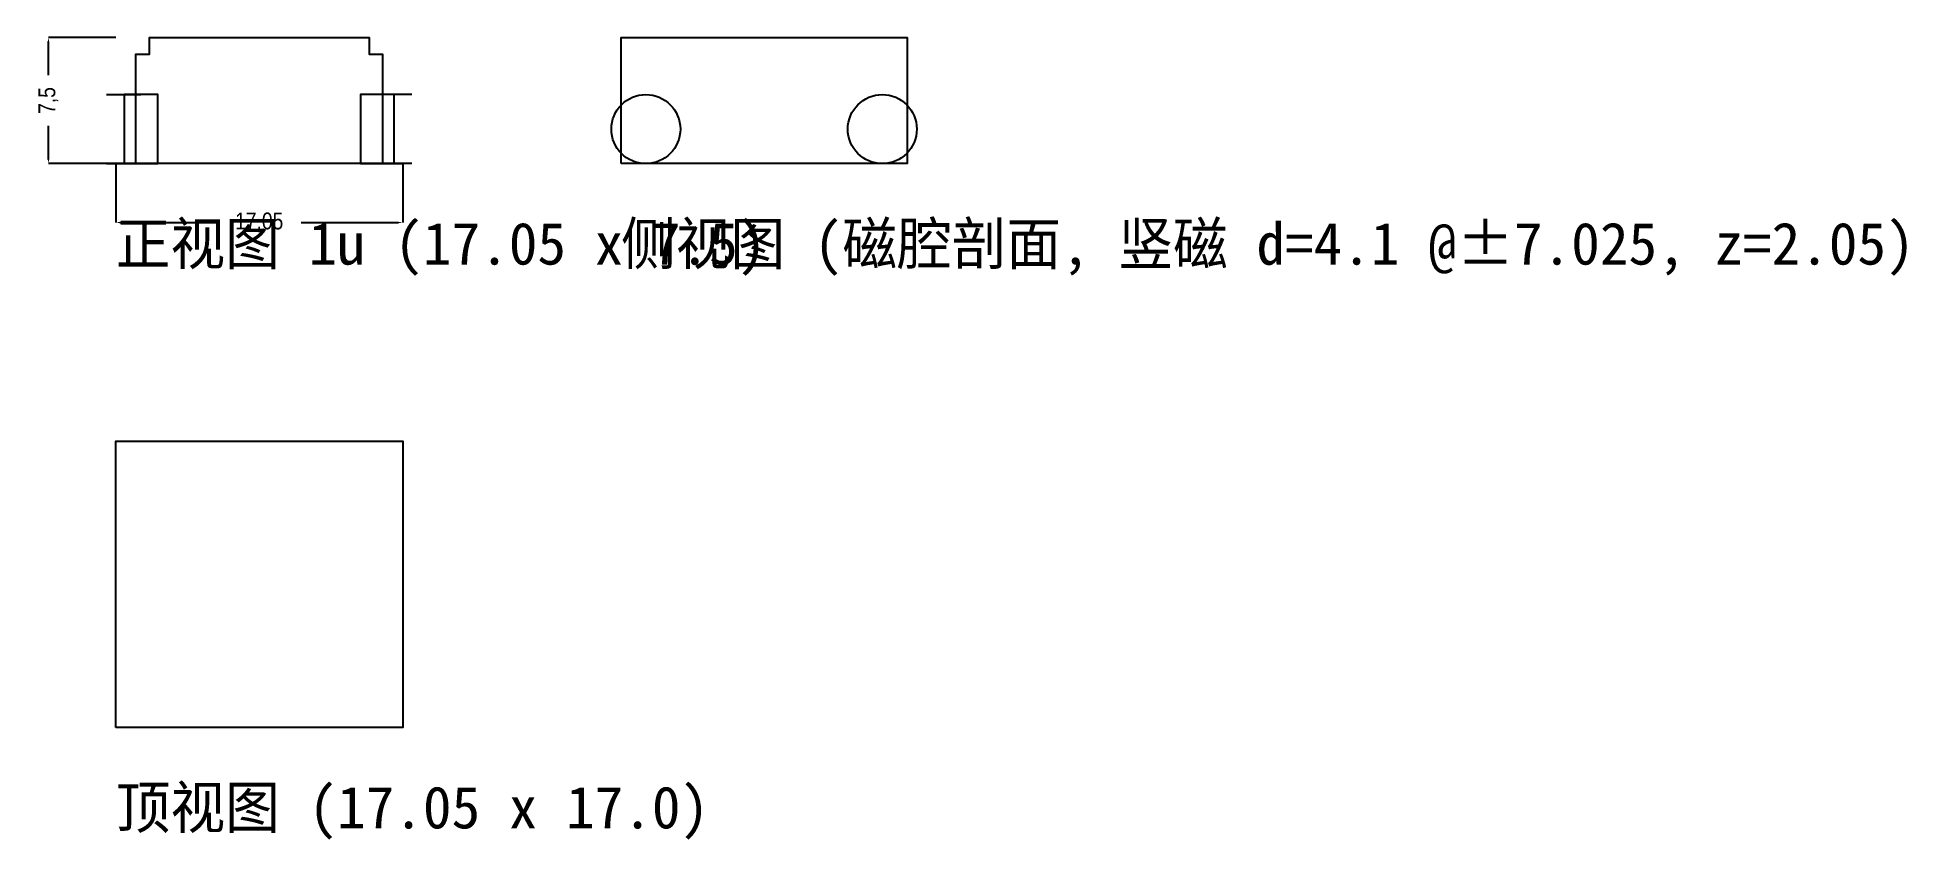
# Model space of a CAD drawing. Header units: metres. Extents: x -13 to 98, y -40 to 8.
import ezdxf

# ---------------------------------------------------------------- set-up
doc = ezdxf.new("R2010")
doc.units = ezdxf.units.M
for name, color, linetype in [('MAGNET', 1, 'Continuous'), ('OUTLINE', 7, 'Continuous'), ('TEXT', 2, 'Continuous')]:
    doc.layers.add(name, color=color, linetype=linetype)
doc.styles.add('OpenSansCondensed-Light', font='OpenSansCondensed-Light.ttf')
doc.dimstyles.get("Standard").update_dxf_attribs({"dimtxt": 2.5, "dimasz": 2.5, "dimexe": 1.25, "dimexo": 0.625, "dimtad": 1, "dimcen": 2.5, "dimazin": 3, "dimtfac": 1, "dimtmove": 0, "dimatfit": 3})

# ---------------------------------------------------------------- blocks, each defined once
blk = doc.blocks.new('_CLOSEDFILLED')
at = {"color": 0, "linetype": 'BYBLOCK'}
blk.add_solid([(-1, 0.16), (0, 0), (-1, -0.16)], dxfattribs=at)
blk = doc.blocks.new('*D1')
for p, q in [((-8.525, 0), (-8.525, -3.5)), ((8.525, 0), (8.525, -3.5)), ((-8.275, -3.5), (-2.5, -3.5)), ((2.5, -3.5), (8.275, -3.5))]:
    blk.add_line(p, q)
at = {"layer": 'Defpoints'}
for p in [(-8.525, 0), (8.525, 0), (-8.525, -3.5)]:
    blk.add_point(p, dxfattribs=at)
at = {"xscale": 0.25, "yscale": 0.25, "rotation": 180}
blk.add_blockref('_CLOSEDFILLED', (-8.525, -3.5), dxfattribs=at)
at = {"xscale": 0.25, "yscale": 0.25}
blk.add_blockref('_CLOSEDFILLED', (8.525, -3.5), dxfattribs=at)
at = {"insert": (0, -3.5), "char_height": 1, "attachment_point": 5, "style": 'OpenSansCondensed-Light'}
blk.add_mtext('17,05', dxfattribs=at)
blk = doc.blocks.new('*D2')
for p, q in [((-8.525, 7.5), (-12.525, 7.5)), ((-12.525, 5.25), (-12.525, 7.25)), ((-12.525, 0.25), (-12.525, 2.25)), ((-8.525, 0), (-12.525, 0))]:
    blk.add_line(p, q)
at = {"layer": 'Defpoints'}
for p in [(-8.525, 7.5), (-12.525, 0), (-8.525, 0)]:
    blk.add_point(p, dxfattribs=at)
at = {"xscale": 0.25, "yscale": 0.25}
for p, rotation in [((-12.525, 7.5), 90), ((-12.525, 0), 270)]:
    blk.add_blockref('_CLOSEDFILLED', p, dxfattribs=dict(at, rotation=rotation))
at = {"insert": (-12.525, 3.75), "char_height": 1, "attachment_point": 5, "rotation": 90, "style": 'OpenSansCondensed-Light'}
blk.add_mtext('7,5', dxfattribs=at)

msp = doc.modelspace()

# ---------------------------------------------------------------- linework, layer by layer
at = {"layer": 'MAGNET'}
for p, q in [((-9.075, 4.1), (-7.025, 4.1)), ((9.075, 4.1), (7.025, 4.1)), ((-9.075, 0), (-7.025, 0)), ((9.075, 0), (7.025, 0))]:
    msp.add_line(p, q, dxfattribs=at)
for points in [[(-8.025, 0), (-6.025, 0), (-6.025, 4.1), (-8.025, 4.1)], [(6.025, 0), (8.025, 0), (8.025, 4.1), (6.025, 4.1)]]:
    msp.add_lwpolyline(points, close=True, dxfattribs=at)
for centre in [(22.975, 2.05), (37.025, 2.05)]:
    msp.add_circle(centre, 2.05, dxfattribs=at)
at = {"layer": 'OUTLINE'}
for points in [[(-8.525, 0), (-7.325, 0), (-7.325, 6.5), (-6.525, 6.5), (-6.525, 7.5), (6.525, 7.5), (6.525, 6.5), (7.325, 6.5), (7.325, 0), (8.525, 0)], [(21.5, 0), (21.5, 7.5), (38.5, 7.5), (38.5, 0)], [(-8.525, -33.5), (-8.525, -16.5), (8.525, -16.5), (8.525, -33.5)]]:
    msp.add_lwpolyline(points, close=True, dxfattribs=at)

# ---------------------------------------------------------------- texts
at = {"layer": 'TEXT'}
for s, p in [('正视图 1u (17.05 x 7.5)', (-8.525, -6)), ('侧视图 (磁腔剖面, 竖磁 d=4.1 @±7.025, z=2.05)', (21.5, -6)), ('顶视图 (17.05 x 17.0)', (-8.525, -39.5))]:
    msp.add_text(s, height=2.5, dxfattribs=at).set_placement(p)

# ---------------------------------------------------------------- dimensions: what is measured, and where the dimension line sits
dim = msp.add_linear_dim(base=(-12.525, 0), p1=(-8.525, 0), p2=(-8.525, 7.5), angle=90, dimstyle='Standard')
dim.commit()
dim.dimension.update_dxf_attribs({"geometry": '*D2', "text_midpoint": (-12.525, 3.75)})
dim = msp.add_linear_dim(base=(-8.525, -3.5), p1=(-8.525, 0), p2=(8.525, 0), dimstyle='Standard')
dim.commit()
dim.dimension.update_dxf_attribs({"geometry": '*D1', "text_midpoint": (0, -3.5)})

doc.saveas('drawing.dxf')
